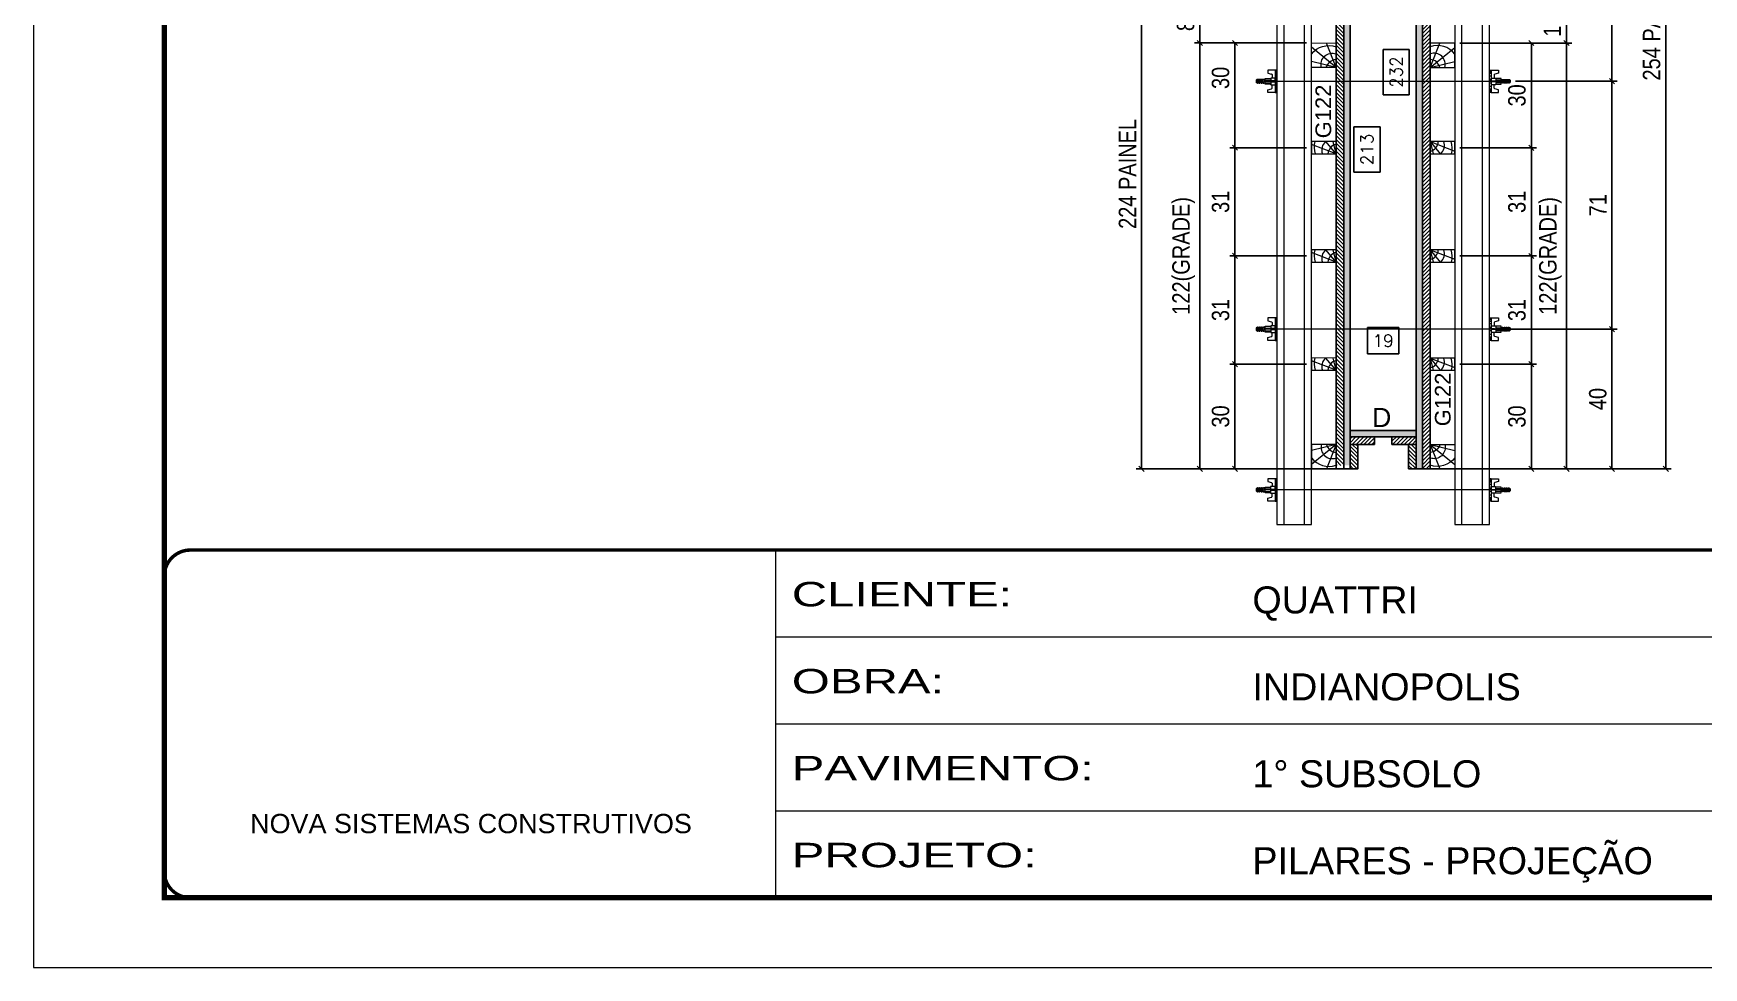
# Model space of a CAD drawing. Header units: millimetres. Extents: x 1945 to 8225, y 304 to 15137.
# Drawn here: x 5128 to 6086, y 10641 to 11177 of the extents above; entities that cross this region are included whole.
import ezdxf
from ezdxf.enums import TextEntityAlignment as Align

# ---------------------------------------------------------------- set-up
doc = ezdxf.new("R2010")
doc.units = ezdxf.units.MM
doc.linetypes.add('CONTINUO', pattern=[0])
doc.linetypes.add('DASHED', pattern=[0.75, 0.5, -0.25])
for name, color, linetype, lineweight in [('CONCRETO', 251, 'Continuous', 25), ('Folhas', 255, 'Continuous', 9), ('Hachura', 251, 'Continuous', 9), ('Madeira', 126, 'Continuous', 18), ('Perfil Metálico', 224, 'Continuous', 18), ('SARRAFO DE PRESSAO', 251, 'DASHED', 9)]:
    doc.layers.add(name, color=color, linetype=linetype, lineweight=lineweight)
for name, color, linetype in [('COTA', 241, 'Continuous'), ('Painéis', 200, 'Continuous'), ('SARRAFO', 251, 'Continuous'), ('TEXTO_GERAL', 7, 'Continuous')]:
    doc.layers.add(name, color=color, linetype=linetype)
doc.styles.add('ARIAL', font='arial.ttf')
doc.styles.add('COTA TECNICA 2X', font='techl___.ttf', dxfattribs={"height": 10})
doc.styles.add('ROMANS', font='romans.shx')
doc.styles.add('SANSSERIF', font='sas_____.pfb')
doc.styles.add('Tecnologia', font='')
doc.styles.get('Tecnologia').set_extended_font_data('Forgotten Futurist')
doc.dimstyles.new('Cota Seção interna', dxfattribs={"dimtxt": 7, "dimasz": 6, "dimexe": 0.18, "dimexo": 2, "dimgap": -4, "dimtad": 3, "dimdec": 1, "dimlfac": 0.5, "dimzin": 12, "dimdsep": 46, "dimtxsty": 'ROMANS', "dimblk": 'ARCHTICK', "dimcen": 0.09, "dimse1": 1, "dimse2": 1, "dimsd1": 1, "dimsd2": 1, "dimclrd": 180, "dimclre": 5, "dimclrt": 1, "dimadec": 0, "dimazin": 3, "dimtfac": 1, "dimtdec": 1, "dimtofl": 0, "dimtmove": 0, "dimatfit": 3, "dimldrblk": 'ARCHTICK', "dimfxl": 1, "dimtolj": 1, "dimtzin": 0, "dimarcsym": 0})
doc.dimstyles.new('SECAO PILAR', dxfattribs={"dimtxt": 10, "dimasz": 3, "dimexe": 3, "dimexo": 3, "dimgap": 3, "dimtad": 1, "dimdec": 1, "dimlfac": 0.5, "dimzin": 12, "dimdsep": 46, "dimtxsty": 'COTA TECNICA 2X', "dimblk1": 'OBLIQUE', "dimblk2": 'OBLIQUE', "dimsah": 1, "dimcen": 0.9, "dimclrd": 256, "dimclre": 256, "dimclrt": 256, "dimadec": 1, "dimazin": 3, "dimtfac": 1, "dimtdec": 1, "dimtmove": 0, "dimatfit": 3, "dimfxl": 1, "dimtolj": 1, "dimtzin": 12, "dimarcsym": 0})

# ---------------------------------------------------------------- blocks, each defined once
blk = doc.blocks.new('9999999999')
at = {"color": 30, "linetype": 'CONTINUO'}
for p, q in [((98564.56, 34230.21), (98564.56, 34429.45)), ((98564.56, 34379.64), (99583.98, 34379.64)), ((98564.56, 34329.83), (99487.98, 34329.83)), ((98564.56, 34280.02), (99487.98, 34280.02))]:
    blk.add_line(p, q, dxfattribs=at)
at = {"color": 30, "linetype": 'CONTINUO', "const_width": 2}
blk.add_lwpolyline([(99583.98, 34230.21), (99583.98, 34414.45, 0.414214), (99568.98, 34429.45), (98228.98, 34429.45, 0.414214), (98213.98, 34414.45), (98213.98, 34245.21, 0.414214), (98228.98, 34230.21), (99583.98, 34230.21)], format="xyb", dxfattribs=at)
at = {"layer": 'Folhas'}
blk.add_lwpolyline([(98138.98, 34190.21), (99623.98, 34190.21), (99623.98, 35240.21), (98138.98, 35240.21)], close=True, dxfattribs=at)
at = {"layer": 'Folhas', "color": 30, "const_width": 3}
blk.add_lwpolyline([(98213.98, 34230.21), (99583.98, 34230.21), (99583.98, 35200.21), (98213.98, 35200.21)], close=True, dxfattribs=at)
at = {"color": 7, "linetype": 'Continuous', "ltscale": 5, "style": 'ARIAL'}
for s, height, p in [('QUATTRI', 15.483, (98837.68, 34393.13)), ('INDIANOPOLIS', 15.4829, (98837.68, 34343.32)), ('1° SUBSOLO', 15.483, (98837.68, 34293.51)), ('NOVA SISTEMAS CONSTRUTIVOS', 11.0592, (98263.19, 34267.21)), ('PILARES - PROJEÇÃO', 15.4829, (98837.68, 34243.7))]:
    blk.add_text(s, height=height, dxfattribs=at).set_placement(p)
at = {"layer": 'Folhas', "color": 7, "style": 'Tecnologia', "width": 1.5}
for s, p in [('CLIENTE:', (98573.65, 34397.17)), ('OBRA:', (98573.65, 34347.31)), ('PAVIMENTO:', (98573.65, 34297.5)), ('PROJETO:', (98573.65, 34247.69))]:
    blk.add_text(s, height=14, dxfattribs=at).set_placement(p)
blk = doc.blocks.new('*D547')
at = {"layer": 'COTA', "color": 180, "lineweight": -2, "transparency": 16777216}
for p, q in [((5911.02, 11008.07), (5893.02, 11008.07)), ((5893.02, 11008.07), (5893.02, 10993.07)), ((5911.02, 10993.07), (5911.02, 11008.07)), ((5893.02, 10993.07), (5911.02, 10993.07))]:
    blk.add_line(p, q, dxfattribs=at)
at = {"layer": 'Defpoints', "color": 0, "transparency": 16777216}
for p in [(5883.02, 10989.07), (5883.02, 10949.55), (5921.02, 10949.55)]:
    blk.add_point(p, dxfattribs=at)
at = {"layer": 'COTA', "color": 1, "transparency": 16777216, "insert": (5902.02, 11000.57), "char_height": 7, "attachment_point": 5, "style": 'ROMANS'}
blk.add_mtext('\\A1;19', dxfattribs=at)
blk = doc.blocks.new('_ArchTick')
at = {"color": 0, "linetype": 'ByBlock', "const_width": 0.15}
blk.add_lwpolyline([(-0.5, -0.5), (0.5, 0.5)], dxfattribs=at)
blk = doc.blocks.new('C')
at = {"layer": 'Hachura', "color": 0}
for p, q in [((0, 3.22), (0, -3.22)), ((0.45, 3.22), (0, 3.22)), ((0.46, 3.16), (0, 3.16)), ((0.46, 3.05), (0, 3.05)), ((0.46, 2.88), (0, 2.88)), ((0, 2.75), (0, -1.16)), ((0.46, 2.65), (0, 2.65)), ((0.46, 2.23), (0, 2.23)), ((0.46, 1.51), (0, 1.51)), ((0.39, 0.49), (0.17, 0.49)), ((0.45, -3.23), (0.45, 3.22)), ((0.45, 3.22), (2.58, 3.22)), ((1.74, 0.97), (0.45, 0.97)), ((1.45, 0.1), (0.45, 0.1)), ((1.35, 1.94), (1.35, 0.96)), ((2.58, 2.39), (1.47, 2.09)), ((1.74, -0.97), (1.74, 0.97)), ((1.74, 0.97), (1.74, 0.84)), ((1.74, 0.97), (1.74, 0.84)), ((1.74, 0.84), (3.35, 0.84)), ((3.35, 0.45), (1.74, 0.45)), ((2.58, 3.22), (2.58, 2.39)), ((3.32, 0.84), (3.32, -0.84)), ((3.35, 0.84), (3.35, -0.84)), ((3.68, 0.45), (3.35, 0.45)), ((3.84, -0.52), (3.35, 0.45)), ((3.35, 0.06), (3.67, -0.57)), ((3.68, 0.45), (4.16, -0.52)), ((3.72, 0.5), (4.25, -0.57)), ((4.37, -0.55), (3.83, 0.53)), ((4.15, 0.45), (3.93, 0.45)), ((4.42, -0.52), (3.93, 0.45)), ((4.15, 0.45), (4.26, 0.45)), ((4.26, 0.45), (4.74, -0.52)), ((4.3, 0.5), (4.83, -0.57)), ((4.95, -0.55), (4.41, 0.53)), ((4.51, 0.45), (4.84, 0.45)), ((5, -0.52), (4.51, 0.45)), ((4.84, 0.45), (5.32, -0.52)), ((4.88, 0.5), (5.41, -0.57)), ((5.53, -0.55), (4.99, 0.53)), ((5.58, -0.52), (5.09, 0.45)), ((5.42, 0.45), (5.09, 0.45)), ((5.58, -0.52), (5.09, 0.45)), ((5.42, 0.45), (5.74, -0.19)), ((5.46, 0.5), (5.74, -0.07)), ((5.74, 0.19), (5.57, 0.53)), ((5.74, 0.32), (5.68, 0.45)), ((5.68, 0.45), (5.74, 0.45)), ((5.74, 0.45), (5.9, 0.29)), ((5.74, 0.45), (5.74, -0.52)), ((5.9, -0.36), (5.9, 0.29)), ((0.45, 0), (0, 0)), ((0.46, -1.52), (0, -1.52)), ((0.46, -2.23), (0, -2.23)), ((0.46, -2.65), (0, -2.65)), ((0.46, -2.88), (0, -2.88)), ((0.46, -3.05), (0, -3.05)), ((0.46, -3.16), (0, -3.16)), ((0, -3.22), (2.57, -3.22)), ((0.08, -0.48), (0.29, -0.48)), ((0.29, -0.48), (0.4, -0.48)), ((0.45, 0), (0.45, -0.97)), ((0.45, -0.16), (1.45, -0.16)), ((0.45, -0.65), (0.45, -0.32)), ((0.45, -3.23), (0.45, -0.65)), ((0.45, -0.97), (1.74, -0.97)), ((1.35, -1.94), (1.35, -0.97)), ((2.58, -2.39), (1.47, -2.1)), ((3.35, -0.32), (1.74, -0.32)), ((3.35, -0.84), (1.74, -0.84)), ((2.58, -3.23), (2.58, -2.39)), ((3.35, -0.07), (3.58, -0.52)), ((3.35, -0.52), (3.58, -0.52)), ((3.84, -0.52), (4.16, -0.52)), ((4.42, -0.52), (4.74, -0.52)), ((4.63, -0.52), (4.74, -0.52)), ((5, -0.52), (5.32, -0.52)), ((5.58, -0.52), (5.74, -0.52)), ((5.74, -0.52), (5.9, -0.36)), ((5.74, -0.52), (5.74, -0.52))]:
    blk.add_line(p, q, dxfattribs=at)
for centre, radius, start, end in [((1.52, 1.94), 0.161, 104.7436, 180), ((1.44, -0.03), 0.129, 272.695, 87.305), ((3.81, 0.39), 0.143, 25.5688, 154.4312), ((4.39, 0.39), 0.143, 25.5688, 154.4312), ((4.97, 0.39), 0.143, 25.5688, 154.4312), ((5.55, 0.39), 0.143, 25.5688, 154.4312), ((0.17, -0.37), 0.174, 221.744, 317.8592), ((1.52, -1.94), 0.161, 180, 255.2564), ((3.71, -0.4), 0.174, 222.1408, 318.256), ((4.29, -0.4), 0.174, 222.1408, 318.256), ((4.87, -0.4), 0.174, 222.1408, 318.256), ((5.45, -0.4), 0.174, 222.1408, 318.256), ((5.61, -0.4), 0.174, 317.8592, 318.256)]:
    blk.add_arc(centre, radius, start, end, dxfattribs=at)
blk = doc.blocks.new('_Oblique')
at = {"color": 0, "linetype": 'ByBlock', "lineweight": -2}
blk.add_line((-0.5, -0.5), (0.5, 0.5), dxfattribs=at)
blk = doc.blocks.new('*D549')
at = {"layer": 'COTA', "lineweight": -2, "transparency": 16777216}
for p, q in [((5872.02, 11375.15), (5760.53, 11375.15)), ((5763.53, 10927.15), (5763.53, 11375.15)), ((5872.02, 10927.15), (5760.53, 10927.15))]:
    blk.add_line(p, q, dxfattribs=at)
at = {"layer": 'Defpoints', "color": 0, "transparency": 16777216}
for p in [(5763.53, 11375.15), (5875.02, 11375.15), (5875.02, 10927.15)]:
    blk.add_point(p, dxfattribs=at)
at = {"layer": 'COTA', "lineweight": -2, "transparency": 16777216, "xscale": 3, "yscale": 3, "zscale": 3}
for p, rotation in [((5763.53, 11375.15), 90), ((5763.53, 10927.15), 270)]:
    blk.add_blockref('_Oblique', p, dxfattribs=dict(at, rotation=rotation))
at = {"layer": 'COTA', "transparency": 16777216, "insert": (5755.46, 11096.15), "char_height": 10, "attachment_point": 5, "rotation": 90, "style": 'COTA TECNICA 2X'}
blk.add_mtext('\\A1;224 PAINEL', dxfattribs=at)
blk = doc.blocks.new('*D552')
at = {"layer": 'COTA', "lineweight": -2, "transparency": 16777216}
for p, q in [((5966.02, 11007.16), (6036.19, 11007.16)), ((6033.19, 10927.15), (6033.19, 11007.16)), ((5946.02, 10927.15), (6036.19, 10927.15))]:
    blk.add_line(p, q, dxfattribs=at)
at = {"layer": 'Defpoints', "color": 0, "transparency": 16777216}
for p in [(5963.02, 11007.16), (6033.19, 11007.16), (5943.02, 10927.15)]:
    blk.add_point(p, dxfattribs=at)
at = {"layer": 'COTA', "lineweight": -2, "transparency": 16777216, "xscale": 3, "yscale": 3, "zscale": 3}
for p, rotation in [((6033.19, 11007.16), 90), ((6033.19, 10927.15), 270)]:
    blk.add_blockref('_Oblique', p, dxfattribs=dict(at, rotation=rotation))
at = {"layer": 'COTA', "transparency": 16777216, "insert": (6025.09, 10967.15), "char_height": 10, "attachment_point": 5, "rotation": 90, "style": 'COTA TECNICA 2X'}
blk.add_mtext('\\A1;40', dxfattribs=at)
blk = doc.blocks.new('*D553')
at = {"layer": 'COTA', "linetype": 'ByBlock', "lineweight": -2, "transparency": 16777216}
for p, q in [((5977.83, 11149.22), (6036.19, 11149.22)), ((6033.19, 11007.16), (6033.19, 11149.22)), ((5966.02, 11007.16), (6036.19, 11007.16))]:
    blk.add_line(p, q, dxfattribs=at)
at = {"layer": 'Defpoints', "color": 0, "linetype": 'ByBlock', "transparency": 16777216}
for p in [(5974.83, 11149.22), (6033.19, 11149.22), (5963.02, 11007.16)]:
    blk.add_point(p, dxfattribs=at)
at = {"layer": 'COTA', "linetype": 'ByBlock', "lineweight": -2, "transparency": 16777216, "xscale": 3, "yscale": 3, "zscale": 3}
for p, rotation in [((6033.19, 11149.22), 90), ((6033.19, 11007.16), 270)]:
    blk.add_blockref('_Oblique', p, dxfattribs=dict(at, rotation=rotation))
at = {"layer": 'COTA', "linetype": 'ByBlock', "transparency": 16777216, "insert": (6025.12, 11078.19), "char_height": 10, "attachment_point": 5, "rotation": 90, "style": 'COTA TECNICA 2X'}
blk.add_mtext('\\A1;71', dxfattribs=at)
blk = doc.blocks.new('*D554')
at = {"layer": 'COTA', "linetype": 'ByBlock', "lineweight": -2, "transparency": 16777216}
for p, q in [((5977.83, 11291.22), (6036.19, 11291.22)), ((6033.19, 11149.22), (6033.19, 11291.22)), ((5977.83, 11149.22), (6036.19, 11149.22))]:
    blk.add_line(p, q, dxfattribs=at)
at = {"layer": 'Defpoints', "color": 0, "linetype": 'ByBlock', "transparency": 16777216}
for p in [(5974.83, 11291.22), (6033.19, 11291.22), (5974.83, 11149.22)]:
    blk.add_point(p, dxfattribs=at)
at = {"layer": 'COTA', "linetype": 'ByBlock', "lineweight": -2, "transparency": 16777216, "xscale": 3, "yscale": 3, "zscale": 3}
for p, rotation in [((6033.19, 11291.22), 90), ((6033.19, 11149.22), 270)]:
    blk.add_blockref('_Oblique', p, dxfattribs=dict(at, rotation=rotation))
at = {"layer": 'COTA', "linetype": 'ByBlock', "transparency": 16777216, "insert": (6025.12, 11220.22), "char_height": 10, "attachment_point": 5, "rotation": 90, "style": 'COTA TECNICA 2X'}
blk.add_mtext('\\A1;71', dxfattribs=at)
blk = doc.blocks.new('*D555')
at = {"layer": 'COTA', "linetype": 'ByBlock', "lineweight": -2, "transparency": 16777216}
for p, q in [((5924.02, 11435.15), (6067.04, 11435.15)), ((6064.04, 10927.15), (6064.04, 11435.15)), ((5924.02, 10927.15), (6067.04, 10927.15))]:
    blk.add_line(p, q, dxfattribs=at)
at = {"layer": 'Defpoints', "color": 0, "linetype": 'ByBlock', "transparency": 16777216}
for p in [(5921.02, 11435.15), (6064.04, 11435.15), (5921.02, 10927.15)]:
    blk.add_point(p, dxfattribs=at)
at = {"layer": 'COTA', "linetype": 'ByBlock', "lineweight": -2, "transparency": 16777216, "xscale": 3, "yscale": 3, "zscale": 3}
for p, rotation in [((6064.04, 11435.15), 90), ((6064.04, 10927.15), 270)]:
    blk.add_blockref('_Oblique', p, dxfattribs=dict(at, rotation=rotation))
at = {"layer": 'COTA', "linetype": 'ByBlock', "transparency": 16777216, "insert": (6055.93, 11181.15), "char_height": 10, "attachment_point": 5, "rotation": 90, "style": 'COTA TECNICA 2X'}
blk.add_mtext('\\A1;254 PAINEL', dxfattribs=at)
blk = doc.blocks.new('*D557')
at = {"layer": 'COTA', "color": 180, "lineweight": -2, "transparency": 16777216}
for p, q in [((5917.02, 11167.51), (5902.02, 11167.51)), ((5902.02, 11167.51), (5902.02, 11141.51)), ((5917.02, 11141.51), (5917.02, 11167.51)), ((5902.02, 11141.51), (5917.02, 11141.51))]:
    blk.add_line(p, q, dxfattribs=at)
at = {"layer": 'Defpoints', "color": 0, "transparency": 16777216}
for p in [(5921.02, 11413.15), (5921.02, 10949.15), (5921.02, 10949.15)]:
    blk.add_point(p, dxfattribs=at)
at = {"layer": 'COTA', "color": 1, "transparency": 16777216, "insert": (5909.52, 11154.51), "char_height": 7, "attachment_point": 5, "rotation": 90, "style": 'ROMANS'}
blk.add_mtext('\\A1;232', dxfattribs=at)
blk = doc.blocks.new('PONTALETE')
at = {"layer": 'Madeira'}
for q in [(2.71, 7), (7, 5.76), (7, 1.74)]:
    blk.add_line((0, 0), q, dxfattribs=at)
blk.add_lwpolyline([(0, 0), (7, 0), (7, 7), (0, 7)], close=True, dxfattribs=at)
for centre, radius, start, end in [((2.04, 0.06), 6.23, 37.2818, 109.0913), ((1.09, 0.9), 3.19, 343.603, 109.9847), ((-0.21, -0.78), 3.09, 14.6322, 86.0383)]:
    blk.add_arc(centre, radius, start, end, dxfattribs=at)
blk = doc.blocks.new('MEIO PONTALETE')
at = {"layer": 'Madeira'}
for q in [(2.71, 7), (3.5, 2.88), (3.5, 0.87)]:
    blk.add_line((0, 0), q, dxfattribs=at)
blk.add_lwpolyline([(0, 0), (3.5, 0), (3.5, 7), (0, 7)], close=True, dxfattribs=at)
for centre, radius, start, end in [((2.04, 0.06), 6.23, 76.4499, 109.0913), ((1.09, 0.9), 3.19, 40.9063, 109.9847), ((-0.21, -0.78), 3.09, 14.6322, 86.0383)]:
    blk.add_arc(centre, radius, start, end, dxfattribs=at)
blk = doc.blocks.new('*D558')
at = {"layer": 'COTA', "lineweight": -2, "transparency": 16777216}
for p, q in [((5858.02, 10987.16), (5814.08, 10987.16)), ((5817.08, 10927.16), (5817.08, 10987.16)), ((5858.01, 10927.16), (5814.08, 10927.16))]:
    blk.add_line(p, q, dxfattribs=at)
at = {"layer": 'Defpoints', "color": 0, "transparency": 16777216}
for p in [(5817.08, 10987.16), (5861.02, 10987.16), (5861.01, 10927.16)]:
    blk.add_point(p, dxfattribs=at)
at = {"layer": 'COTA', "lineweight": -2, "transparency": 16777216, "xscale": 3, "yscale": 3, "zscale": 3}
for p, rotation in [((5817.08, 10987.16), 90), ((5817.08, 10927.16), 270)]:
    blk.add_blockref('_Oblique', p, dxfattribs=dict(at, rotation=rotation))
at = {"layer": 'COTA', "transparency": 16777216, "insert": (5808.86, 10957.16), "char_height": 10, "attachment_point": 5, "rotation": 90, "style": 'COTA TECNICA 2X'}
blk.add_mtext('\\A1;30', dxfattribs=at)
blk = doc.blocks.new('*D559')
at = {"layer": 'COTA', "lineweight": -2, "transparency": 16777216}
for p, q in [((5858.03, 11171.16), (5793.89, 11171.16)), ((5796.89, 11171.16), (5796.89, 10927.16)), ((5858.01, 10927.16), (5793.89, 10927.16))]:
    blk.add_line(p, q, dxfattribs=at)
at = {"layer": 'Defpoints', "color": 0, "transparency": 16777216}
for p in [(5861.03, 11171.16), (5796.89, 10927.16), (5861.01, 10927.16)]:
    blk.add_point(p, dxfattribs=at)
at = {"layer": 'COTA', "lineweight": -2, "transparency": 16777216, "xscale": 3, "yscale": 3, "zscale": 3}
for p, rotation in [((5796.89, 11171.16), 90), ((5796.89, 10927.16), 270)]:
    blk.add_blockref('_Oblique', p, dxfattribs=dict(at, rotation=rotation))
at = {"layer": 'COTA', "transparency": 16777216, "insert": (5787.66, 11049.16), "char_height": 10, "attachment_point": 5, "rotation": 90, "style": 'COTA TECNICA 2X'}
blk.add_mtext('\\A1;122(GRADE)', dxfattribs=at)
blk = doc.blocks.new('*D560')
at = {"layer": 'COTA', "lineweight": -2, "transparency": 16777216}
for p, q in [((5858.02, 11049.16), (5814.08, 11049.16)), ((5817.08, 10987.16), (5817.08, 11049.16)), ((5858.02, 10987.16), (5814.08, 10987.16))]:
    blk.add_line(p, q, dxfattribs=at)
at = {"layer": 'Defpoints', "color": 0, "transparency": 16777216}
for p in [(5817.08, 11049.16), (5861.02, 11049.16), (5861.02, 10987.16)]:
    blk.add_point(p, dxfattribs=at)
at = {"layer": 'COTA', "lineweight": -2, "transparency": 16777216, "xscale": 3, "yscale": 3, "zscale": 3}
for p, rotation in [((5817.08, 11049.16), 90), ((5817.08, 10987.16), 270)]:
    blk.add_blockref('_Oblique', p, dxfattribs=dict(at, rotation=rotation))
at = {"layer": 'COTA', "transparency": 16777216, "insert": (5808.86, 11018.16), "char_height": 10, "attachment_point": 5, "rotation": 90, "style": 'COTA TECNICA 2X'}
blk.add_mtext('\\A1;31', dxfattribs=at)
blk = doc.blocks.new('*D561')
at = {"layer": 'COTA', "lineweight": -2, "transparency": 16777216}
for p, q in [((5858.02, 11111.16), (5814.08, 11111.16)), ((5817.08, 11049.16), (5817.08, 11111.16)), ((5858.02, 11049.16), (5814.08, 11049.16))]:
    blk.add_line(p, q, dxfattribs=at)
at = {"layer": 'Defpoints', "color": 0, "transparency": 16777216}
for p in [(5817.08, 11111.16), (5861.02, 11111.16), (5861.02, 11049.16)]:
    blk.add_point(p, dxfattribs=at)
at = {"layer": 'COTA', "lineweight": -2, "transparency": 16777216, "xscale": 3, "yscale": 3, "zscale": 3}
for p, rotation in [((5817.08, 11111.16), 90), ((5817.08, 11049.16), 270)]:
    blk.add_blockref('_Oblique', p, dxfattribs=dict(at, rotation=rotation))
at = {"layer": 'COTA', "transparency": 16777216, "insert": (5808.86, 11080.16), "char_height": 10, "attachment_point": 5, "rotation": 90, "style": 'COTA TECNICA 2X'}
blk.add_mtext('\\A1;31', dxfattribs=at)
blk = doc.blocks.new('*D562')
at = {"layer": 'COTA', "lineweight": -2, "transparency": 16777216}
for p, q in [((5858.02, 11171.16), (5814.08, 11171.16)), ((5817.08, 11111.16), (5817.08, 11171.16)), ((5858.02, 11111.16), (5814.08, 11111.16))]:
    blk.add_line(p, q, dxfattribs=at)
at = {"layer": 'Defpoints', "color": 0, "transparency": 16777216}
for p in [(5817.08, 11171.16), (5861.02, 11171.16), (5861.02, 11111.16)]:
    blk.add_point(p, dxfattribs=at)
at = {"layer": 'COTA', "lineweight": -2, "transparency": 16777216, "xscale": 3, "yscale": 3, "zscale": 3}
for p, rotation in [((5817.08, 11171.16), 90), ((5817.08, 11111.16), 270)]:
    blk.add_blockref('_Oblique', p, dxfattribs=dict(at, rotation=rotation))
at = {"layer": 'COTA', "transparency": 16777216, "insert": (5808.86, 11151.16), "char_height": 10, "attachment_point": 5, "rotation": 90, "style": 'COTA TECNICA 2X'}
blk.add_mtext('\\A1;30', dxfattribs=at)
blk = doc.blocks.new('*D566')
at = {"layer": 'COTA', "lineweight": -2, "transparency": 16777216}
for p, q in [((5858.02, 11187.17), (5793.89, 11187.17)), ((5796.89, 11171.16), (5796.89, 11187.17)), ((5858.03, 11171.16), (5793.89, 11171.16))]:
    blk.add_line(p, q, dxfattribs=at)
at = {"layer": 'Defpoints', "color": 0, "transparency": 16777216}
for p in [(5796.89, 11187.17), (5861.02, 11187.17), (5861.03, 11171.16)]:
    blk.add_point(p, dxfattribs=at)
at = {"layer": 'COTA', "lineweight": -2, "transparency": 16777216, "xscale": 3, "yscale": 3, "zscale": 3}
for p, rotation in [((5796.89, 11187.17), 90), ((5796.89, 11171.16), 270)]:
    blk.add_blockref('_Oblique', p, dxfattribs=dict(at, rotation=rotation))
at = {"layer": 'COTA', "transparency": 16777216, "insert": (5788.79, 11181.17), "char_height": 10, "attachment_point": 5, "rotation": 90, "style": 'COTA TECNICA 2X'}
blk.add_mtext('\\A1;8', dxfattribs=at)
blk = doc.blocks.new('*D568')
at = {"layer": 'COTA', "color": 180, "lineweight": -2, "transparency": 16777216}
for p, q in [((5900.25, 11123.15), (5885.25, 11123.15)), ((5885.25, 11123.15), (5885.25, 11097.15)), ((5900.25, 11097.15), (5900.25, 11123.15)), ((5885.25, 11097.15), (5900.25, 11097.15))]:
    blk.add_line(p, q, dxfattribs=at)
at = {"layer": 'Defpoints', "color": 0, "transparency": 16777216}
for p in [(5883.02, 11375.15), (5883.02, 10949.15), (5904.25, 10949.15)]:
    blk.add_point(p, dxfattribs=at)
at = {"layer": 'COTA', "color": 1, "transparency": 16777216, "insert": (5892.75, 11110.15), "char_height": 7, "attachment_point": 5, "rotation": 90, "style": 'ROMANS'}
blk.add_mtext('\\A1;213', dxfattribs=at)
blk = doc.blocks.new('*D573')
at = {"layer": 'COTA', "lineweight": -2, "transparency": 16777216}
for p, q in [((5946.03, 11171.13), (5989.96, 11171.13)), ((5986.96, 11171.13), (5986.96, 11111.13)), ((5946.02, 11111.13), (5989.96, 11111.13))]:
    blk.add_line(p, q, dxfattribs=at)
at = {"layer": 'Defpoints', "color": 0, "transparency": 16777216}
for p in [(5943.03, 11171.13), (5943.02, 11111.13), (5986.96, 11111.13)]:
    blk.add_point(p, dxfattribs=at)
at = {"layer": 'COTA', "lineweight": -2, "transparency": 16777216, "xscale": 3, "yscale": 3, "zscale": 3}
for p, rotation in [((5986.96, 11171.13), 90), ((5986.96, 11111.13), 270)]:
    blk.add_blockref('_Oblique', p, dxfattribs=dict(at, rotation=rotation))
at = {"layer": 'COTA', "transparency": 16777216, "insert": (5978.74, 11141.13), "char_height": 10, "attachment_point": 5, "rotation": 90, "style": 'COTA TECNICA 2X'}
blk.add_mtext('\\A1;30', dxfattribs=at)
blk = doc.blocks.new('*D574')
at = {"layer": 'COTA', "lineweight": -2, "transparency": 16777216}
for p, q in [((5946.03, 11171.13), (6010.15, 11171.13)), ((6007.15, 10927.13), (6007.15, 11171.13)), ((5946, 10927.13), (6010.15, 10927.13))]:
    blk.add_line(p, q, dxfattribs=at)
at = {"layer": 'Defpoints', "color": 0, "transparency": 16777216}
for p in [(5943.03, 11171.13), (6007.15, 11171.13), (5943, 10927.13)]:
    blk.add_point(p, dxfattribs=at)
at = {"layer": 'COTA', "lineweight": -2, "transparency": 16777216, "xscale": 3, "yscale": 3, "zscale": 3}
for p, rotation in [((6007.15, 11171.13), 90), ((6007.15, 10927.13), 270)]:
    blk.add_blockref('_Oblique', p, dxfattribs=dict(at, rotation=rotation))
at = {"layer": 'COTA', "transparency": 16777216, "insert": (5997.93, 11049.13), "char_height": 10, "attachment_point": 5, "rotation": 90, "style": 'COTA TECNICA 2X'}
blk.add_mtext('\\A1;122(GRADE)', dxfattribs=at)
blk = doc.blocks.new('*D575')
at = {"layer": 'COTA', "lineweight": -2, "transparency": 16777216}
for p, q in [((5946.02, 11111.13), (5989.96, 11111.13)), ((5986.96, 11111.13), (5986.96, 11049.13)), ((5946.02, 11049.13), (5989.96, 11049.13))]:
    blk.add_line(p, q, dxfattribs=at)
at = {"layer": 'Defpoints', "color": 0, "transparency": 16777216}
for p in [(5943.02, 11111.13), (5943.02, 11049.13), (5986.96, 11049.13)]:
    blk.add_point(p, dxfattribs=at)
at = {"layer": 'COTA', "lineweight": -2, "transparency": 16777216, "xscale": 3, "yscale": 3, "zscale": 3}
for p, rotation in [((5986.96, 11111.13), 90), ((5986.96, 11049.13), 270)]:
    blk.add_blockref('_Oblique', p, dxfattribs=dict(at, rotation=rotation))
at = {"layer": 'COTA', "transparency": 16777216, "insert": (5978.74, 11080.13), "char_height": 10, "attachment_point": 5, "rotation": 90, "style": 'COTA TECNICA 2X'}
blk.add_mtext('\\A1;31', dxfattribs=at)
blk = doc.blocks.new('*D576')
at = {"layer": 'COTA', "lineweight": -2, "transparency": 16777216}
for p, q in [((5946.02, 11049.13), (5989.96, 11049.13)), ((5986.96, 11049.13), (5986.96, 10987.13)), ((5946.02, 10987.13), (5989.96, 10987.13))]:
    blk.add_line(p, q, dxfattribs=at)
at = {"layer": 'Defpoints', "color": 0, "transparency": 16777216}
for p in [(5943.02, 11049.13), (5943.02, 10987.13), (5986.96, 10987.13)]:
    blk.add_point(p, dxfattribs=at)
at = {"layer": 'COTA', "lineweight": -2, "transparency": 16777216, "xscale": 3, "yscale": 3, "zscale": 3}
for p, rotation in [((5986.96, 11049.13), 90), ((5986.96, 10987.13), 270)]:
    blk.add_blockref('_Oblique', p, dxfattribs=dict(at, rotation=rotation))
at = {"layer": 'COTA', "transparency": 16777216, "insert": (5978.74, 11018.13), "char_height": 10, "attachment_point": 5, "rotation": 90, "style": 'COTA TECNICA 2X'}
blk.add_mtext('\\A1;31', dxfattribs=at)
blk = doc.blocks.new('*D577')
at = {"layer": 'COTA', "lineweight": -2, "transparency": 16777216}
for p, q in [((5946.02, 10987.13), (5989.96, 10987.13)), ((5986.96, 10987.13), (5986.96, 10927.13)), ((5946.02, 10927.13), (5989.96, 10927.13))]:
    blk.add_line(p, q, dxfattribs=at)
at = {"layer": 'Defpoints', "color": 0, "transparency": 16777216}
for p in [(5943.02, 10987.13), (5943.02, 10927.13), (5986.96, 10927.13)]:
    blk.add_point(p, dxfattribs=at)
at = {"layer": 'COTA', "lineweight": -2, "transparency": 16777216, "xscale": 3, "yscale": 3, "zscale": 3}
for p, rotation in [((5986.96, 10987.13), 90), ((5986.96, 10927.13), 270)]:
    blk.add_blockref('_Oblique', p, dxfattribs=dict(at, rotation=rotation))
at = {"layer": 'COTA', "transparency": 16777216, "insert": (5978.74, 10957.13), "char_height": 10, "attachment_point": 5, "rotation": 90, "style": 'COTA TECNICA 2X'}
blk.add_mtext('\\A1;30', dxfattribs=at)
blk = doc.blocks.new('*D1604')
at = {"layer": 'COTA', "lineweight": -2, "transparency": 16777216}
for p, q in [((5946.03, 11191.13), (6010.15, 11191.13)), ((6007.15, 11171.13), (6007.15, 11191.13)), ((5946.01, 11171.13), (6010.15, 11171.13))]:
    blk.add_line(p, q, dxfattribs=at)
at = {"layer": 'Defpoints', "color": 0, "transparency": 16777216}
for p in [(5943.03, 11191.13), (6007.15, 11191.13), (5943.01, 11171.13)]:
    blk.add_point(p, dxfattribs=at)
at = {"layer": 'COTA', "lineweight": -2, "transparency": 16777216, "xscale": 3, "yscale": 3, "zscale": 3}
for p, rotation in [((6007.15, 11191.13), 90), ((6007.15, 11171.13), 270)]:
    blk.add_blockref('_Oblique', p, dxfattribs=dict(at, rotation=rotation))
at = {"layer": 'COTA', "transparency": 16777216, "insert": (5999.05, 11181.13), "char_height": 10, "attachment_point": 5, "rotation": 90, "style": 'COTA TECNICA 2X'}
blk.add_mtext('\\A1;10', dxfattribs=at)

msp = doc.modelspace()

# ---------------------------------------------------------------- hatches: boundary and pattern name
at = {"layer": 'Hachura'}
h = msp.add_hatch(color=256, dxfattribs=at)
h.dxf.hatch_style = 1
h.paths.add_polyline_path([(5924.62, 11435.15), (5921.02, 11435.15), (5921.02, 10927.15), (5924.62, 10927.15)])
h = msp.add_hatch(dxfattribs=at)
h.set_pattern_fill('ANSI31', color=256, scale=0.5, angle=360, style=0)
h.set_pattern_definition([(45, (16655.6206, 1921.9416), (-1.12253202, 1.12253202), [])])
h.paths.add_polyline_path([(5924.62, 10927.15), (5929.02, 10927.15), (5929.02, 11427.15), (5924.62, 11427.15)])
h = msp.add_hatch(dxfattribs=at)
h.set_pattern_fill('ANSI31', color=256, scale=0.5, angle=450, style=0)
h.set_pattern_definition([(135, (-17318.0903, 19693.6832), (-1.12253202, -1.12253202), [])])
h.paths.add_polyline_path([(5875.02, 10929.15), (5879.42, 10929.15), (5879.42, 11375.15), (5875.02, 11375.15)])
h = msp.add_hatch(color=256, dxfattribs=at)
h.dxf.hatch_style = 1
h.paths.add_polyline_path([(5879.42, 10929.15), (5883.02, 10929.15), (5883.02, 11375.15), (5879.42, 11375.15)])
h = msp.add_hatch(color=256, dxfattribs=at)
h.dxf.hatch_style = 1
h.paths.add_polyline_path([(5921.02, 10949.15), (5921.02, 10945.55), (5883.02, 10945.55), (5883.02, 10949.15)])
h = msp.add_hatch(dxfattribs=at)
h.set_pattern_fill('ANSI31', color=256, scale=0.5, angle=180, style=0)
h.set_pattern_definition([(225, (-4165.234, -12814.4768), (1.12253202, -1.12253202), [])])
h.paths.add_polyline_path([(5897.02, 10941.15), (5897.02, 10945.55), (5883.02, 10945.55), (5883.02, 10941.15)])
h = msp.add_hatch(dxfattribs=at)
h.set_pattern_fill('ANSI31', color=256, scale=0.5, angle=180, style=0)
h.set_pattern_definition([(225, (-4189.234, -12814.4768), (1.12253202, -1.12253202), [])])
h.paths.add_polyline_path([(5921.02, 10941.15), (5921.02, 10945.55), (5907.02, 10945.55), (5907.02, 10941.15)])
h = msp.add_hatch(dxfattribs=at)
h.set_pattern_fill('ANSI31', color=256, scale=0.5, angle=270, style=0)
h.set_pattern_definition([(315, (28357.526, 256.7795), (1.12253202, 1.12253202), [])])
h.paths.add_polyline_path([(5887.42, 10941.15), (5883.02, 10941.15), (5883.02, 10927.15), (5887.42, 10927.15)])
h = msp.add_hatch(dxfattribs=at)
h.set_pattern_fill('ANSI31', color=256, scale=0.5, angle=270, style=0)
h.set_pattern_definition([(315, (28323.926, 256.7795), (1.12253202, 1.12253202), [])])
h.paths.add_polyline_path([(5921.02, 10941.15), (5916.62, 10941.15), (5916.62, 10927.15), (5921.02, 10927.15)])

# ---------------------------------------------------------------- linework, layer by layer
at = {"layer": 'CONCRETO', "color": 2}
msp.add_lwpolyline([(5621.02, 11413.15), (5621.02, 11375.15), (5883.02, 11375.15), (5883.02, 10949.15), (5921.02, 10949.15), (5921.02, 11413.15)], close=True, dxfattribs=at)
at = {"layer": 'Hachura'}
for p, q in [((5973.83, 11149.16), (5834.03, 11149.16)), ((5973.83, 11007.16), (5834.03, 11007.16)), ((5973.82, 10915.06), (5834.02, 10915.07))]:
    msp.add_line(p, q, dxfattribs=at)
at = {"layer": 'Madeira'}
for points in [[(5929.02, 11191.14), (5943.02, 11191.13), (5943.02, 10927.13), (5929.02, 10927.15)], [(5875.02, 10927.15), (5861.02, 10927.16), (5861.02, 11171.16), (5875.02, 11171.14)]]:
    msp.add_lwpolyline(points, close=True, dxfattribs=at)
at = {"layer": 'Painéis'}
for points in [[(5924.62, 11435.15), (5921.02, 11435.15), (5921.02, 10927.15), (5924.62, 10927.15)], [(5883.02, 10927.15), (5883.02, 11375.15), (5879.42, 11375.15), (5879.42, 10927.15)], [(5921.02, 10949.15), (5921.02, 10945.55), (5883.02, 10945.55), (5883.02, 10949.15)]]:
    msp.add_lwpolyline(points, close=True, dxfattribs=at)
at = {"layer": 'Perfil Metálico'}
for points in [[(5943.02, 10895.21), (5963.02, 10895.21), (5963.02, 11473.47), (5943.02, 11473.47)], [(5959.02, 11473.47), (5947.02, 11473.47), (5947.02, 10895.21), (5959.02, 10895.21)], [(5841.02, 10895.21), (5861.02, 10895.21), (5861.02, 11367.15), (5841.02, 11367.15)], [(5857.02, 11367.15), (5845.02, 11367.15), (5845.02, 10895.21), (5857.02, 10895.21)]]:
    msp.add_lwpolyline(points, close=True, dxfattribs=at)
at = {"layer": 'SARRAFO'}
for points in [[(5924.62, 11435.15), (5924.62, 10927.15), (5929.02, 10927.15), (5929.02, 11435.15)], [(5924.62, 11435.15), (5924.62, 10927.15), (5929.02, 10927.15), (5929.02, 11435.15)], [(5875.02, 11375.15), (5875.02, 10927.15), (5879.42, 10927.15), (5879.42, 11375.15)], [(5875.02, 11375.15), (5879.42, 11375.15), (5879.42, 10927.15), (5875.02, 10927.15)], [(5883.02, 10945.55), (5897.02, 10945.55), (5897.02, 10941.15), (5883.02, 10941.15)], [(5907.02, 10945.55), (5921.02, 10945.55), (5921.02, 10941.15), (5907.02, 10941.15)], [(5883.02, 10927.15), (5883.02, 10941.15), (5887.42, 10941.15), (5887.42, 10927.15)], [(5916.62, 10927.15), (5916.62, 10941.15), (5921.02, 10941.15), (5921.02, 10927.15)]]:
    msp.add_lwpolyline(points, close=True, dxfattribs=at)

# ---------------------------------------------------------------- block references
at = {"layer": 'Hachura', "linetype": 'Continuous', "yscale": 2, "zscale": 2, "rotation": 180}
for p, xscale in [((5841.03, 11149.15), 2), ((5963.03, 11149.15), -2), ((5841.03, 11007.15), 2), ((5963.03, 11007.15), -2), ((5841.02, 10915.06), 2), ((5963.02, 10915.06), -2)]:
    msp.add_blockref('C', p, dxfattribs=dict(at, xscale=xscale))
at = {"layer": 'Madeira'}
for name, p, xscale, yscale, zscale, rotation in [('PONTALETE', (5875, 11157.14), -2, 2, 2, 359.9370893031033), ('PONTALETE', (5929.01, 11157.14), 2, 2, 2, 359.9370893031033), ('MEIO PONTALETE', (5875.01, 11107.65), 1.999999997962732, 1.999999997962732, 1.999999997962732, 89.93708930310329), ('MEIO PONTALETE', (5929.02, 11114.64), 1.999999997962732, 1.999999997962732, 1.999999997962732, 269.9370893031033), ('MEIO PONTALETE', (5875.01, 11045.65), 1.999999997962732, 1.999999997962732, 1.999999997962732, 89.93708930310329), ('MEIO PONTALETE', (5929.02, 11052.64), 1.999999997962732, 1.999999997962732, 1.999999997962732, 269.9370893031033), ('MEIO PONTALETE', (5875.01, 10983.65), 1.999999997962732, 1.999999997962732, 1.999999997962732, 89.93708930310329), ('MEIO PONTALETE', (5929.02, 10990.64), 1.999999997962732, 1.999999997962732, 1.999999997962732, 269.9370893031033), ('PONTALETE', (5875.02, 10941.15), 2, 2, 2, 179.9370893031033), ('PONTALETE', (5929.03, 10941.15), -2, 2, 2, 179.9370893031033)]:
    msp.add_blockref(name, p, dxfattribs=dict(at, xscale=xscale, yscale=yscale, zscale=zscale, rotation=rotation))
at = {"layer": 'SARRAFO DE PRESSAO', "color": 6, "linetype": 'ByBlock'}
msp.add_blockref('9999999999', (-93010.62, -23548.82), dxfattribs=at)

# ---------------------------------------------------------------- texts
at = {"layer": 'TEXTO_GERAL', "color": 0, "linetype": 'Continuous', "style": 'SANSSERIF'}
for p in [(5867.72, 11116.54), (5936.19, 10951.55)]:
    msp.add_text('G122', height=9, rotation=90, dxfattribs=at).set_placement(p, align=Align.MIDDLE_LEFT)
at = {"layer": 'TEXTO_GERAL', "style": 'ARIAL'}
msp.add_text('D', height=11, dxfattribs=at).set_placement((5901.17, 10956.58), align=Align.MIDDLE_CENTER)

# ---------------------------------------------------------------- dimensions: what is measured, and where the dimension line sits
at = {"layer": 'COTA', "linetype": 'ByBlock'}
dim = msp.add_linear_dim(base=(6064.04, 11435.15), p1=(5921.02, 10927.15), p2=(5921.02, 11435.15), angle=90, text='<> PAINEL', dimstyle='SECAO PILAR', override={"dimtmove": 1}, dxfattribs=at)
dim.commit()
dim.dimension.update_dxf_attribs({"geometry": '*D555', "text_midpoint": (6055.93, 11181.15)})
at = {"layer": 'COTA'}
for base, p1, p2, angle, dimstyle, picture, middle in [((5921.02, 10949.15), (5921.02, 11413.15), (5921.02, 10949.15), 270, 'Cota Seção interna', '*D557', (5921.02, 11154.51)), ((5904.25, 10949.15), (5883.02, 11375.15), (5883.02, 10949.15), 270, 'Cota Seção interna', '*D568', (5904.25, 11110.15)), ((5796.89, 11187.17), (5861.03, 11171.16), (5861.02, 11187.17), 90, 'SECAO PILAR', '*D566', (5796.89, 11181.17)), ((5817.08, 11171.16), (5861.02, 11111.16), (5861.02, 11171.16), 90, 'SECAO PILAR', '*D562', (5817.08, 11151.16)), ((5986.96, 11111.13), (5943.03, 11171.13), (5943.02, 11111.13), 270, 'SECAO PILAR', '*D573', (5986.96, 11141.13)), ((5883.02, 10989.07), (5921.02, 10949.55), (5883.02, 10949.55), 180, 'Cota Seção interna', '*D547', (5902.02, 10989.07))]:
    dim = msp.add_linear_dim(base=base, p1=p1, p2=p2, angle=angle, dimstyle=dimstyle, dxfattribs=at)
    dim.commit()
    dim.dimension.update_dxf_attribs({"geometry": picture, "text_midpoint": middle, "dimtype": 160})
for base, p1, p2, angle, text, picture, middle in [((5763.53, 11375.15), (5875.02, 10927.15), (5875.02, 11375.15), 90, '<> PAINEL', '*D549', (5763.53, 11096.15)), ((5796.89, 10927.16), (5861.03, 11171.16), (5861.01, 10927.16), 90, '<>(GRADE)', '*D559', (5796.89, 11049.16)), ((6007.15, 11171.13), (5943, 10927.13), (5943.03, 11171.13), 270, '<>(GRADE)', '*D574', (6007.15, 11049.13))]:
    dim = msp.add_linear_dim(base=base, p1=p1, p2=p2, angle=angle, text=text, dimstyle='SECAO PILAR', dxfattribs=at)
    dim.commit()
    dim.dimension.update_dxf_attribs({"geometry": picture, "text_midpoint": middle, "dimtype": 160})
at = {"layer": 'COTA', "linetype": 'ByBlock'}
for base, p1, p2, picture, middle in [((6033.19, 11291.22), (5974.83, 11149.22), (5974.83, 11291.22), '*D554', (6025.12, 11220.22)), ((6033.19, 11149.22), (5963.02, 11007.16), (5974.83, 11149.22), '*D553', (6025.12, 11078.19))]:
    dim = msp.add_linear_dim(base=base, p1=p1, p2=p2, angle=90, dimstyle='SECAO PILAR', override={"dimtmove": 1}, dxfattribs=at)
    dim.commit()
    dim.dimension.update_dxf_attribs({"geometry": picture, "text_midpoint": middle})
at = {"layer": 'COTA'}
for base, p1, p2, angle, picture, middle in [((6007.15, 11191.13), (5943.01, 11171.13), (5943.03, 11191.13), 90, '*D1604', (5999.05, 11181.13)), ((5817.08, 11111.16), (5861.02, 11049.16), (5861.02, 11111.16), 90, '*D561', (5808.86, 11080.16)), ((5986.96, 11049.13), (5943.02, 11111.13), (5943.02, 11049.13), 270, '*D575', (5978.74, 11080.13)), ((5817.08, 11049.16), (5861.02, 10987.16), (5861.02, 11049.16), 90, '*D560', (5808.86, 11018.16)), ((5986.96, 10987.13), (5943.02, 11049.13), (5943.02, 10987.13), 270, '*D576', (5978.74, 11018.13)), ((6033.19, 11007.16), (5943.02, 10927.15), (5963.02, 11007.16), 90, '*D552', (6025.09, 10967.15)), ((5817.08, 10987.16), (5861.01, 10927.16), (5861.02, 10987.16), 90, '*D558', (5808.86, 10957.16)), ((5986.96, 10927.13), (5943.02, 10987.13), (5943.02, 10927.13), 270, '*D577', (5978.74, 10957.13))]:
    dim = msp.add_linear_dim(base=base, p1=p1, p2=p2, angle=angle, dimstyle='SECAO PILAR', dxfattribs=at)
    dim.commit()
    dim.dimension.update_dxf_attribs({"geometry": picture, "text_midpoint": middle})

doc.saveas('drawing.dxf')
